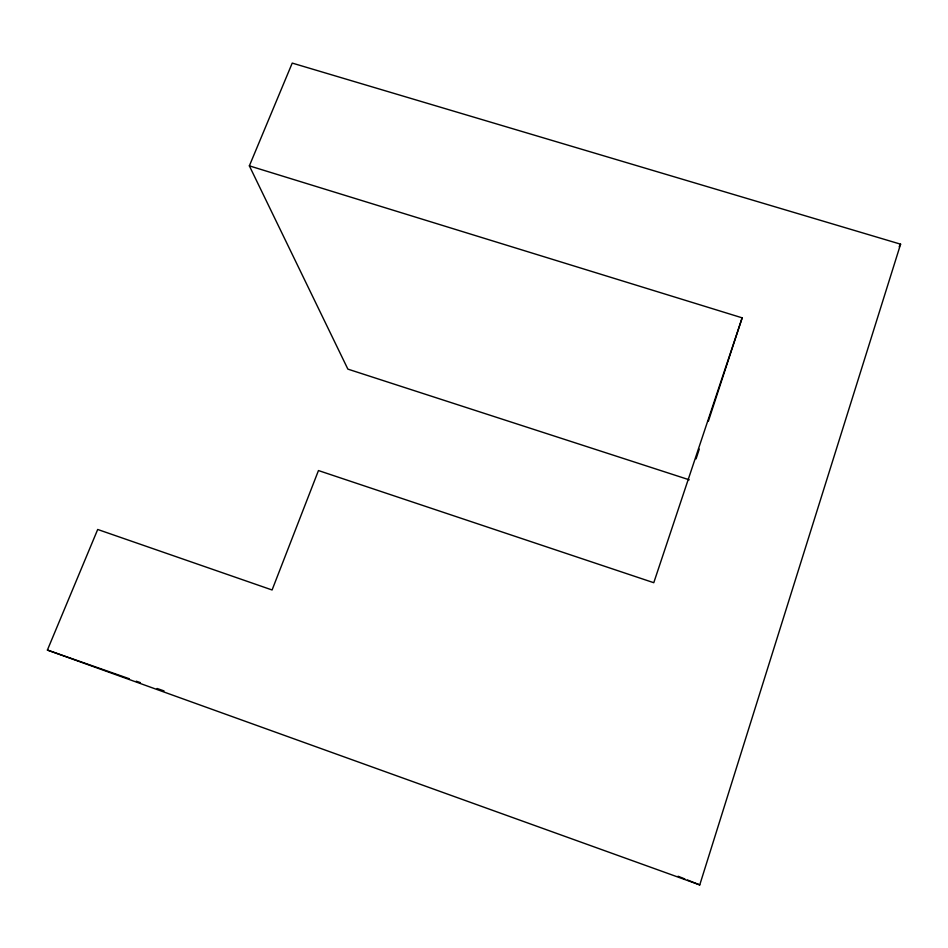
<?xml version="1.0" encoding="UTF-8"?>
<svg xmlns="http://www.w3.org/2000/svg" width="948" height="948" viewBox="0 0 948 948"><rect width="100%" height="100%" fill="white"/><g stroke="black" fill="none" stroke-linecap="round" stroke-linejoin="round"><path stroke-width="1.42" d="M249.36 165.864L742.165 317.841L653.776 582.712L318.457 470.552L272.088 589.976L97.703 529.47L47.4 650.055L699.754 884.911L900.6 244.181L292.233 63.089L249.36 165.864L347.869 369.116L689.232 479.806M696.069 458.868L699.269 449.091M708.393 421.161L742.165 317.841M899.166 246.764L900.6 244.181M47.4 650.055L129.307 678.756M136.251 681.185L140.423 682.643M157.084 688.485L164.016 690.914M678.057 876.236L684.847 878.95M687.549 880.028L699.754 884.911"/></g></svg>
